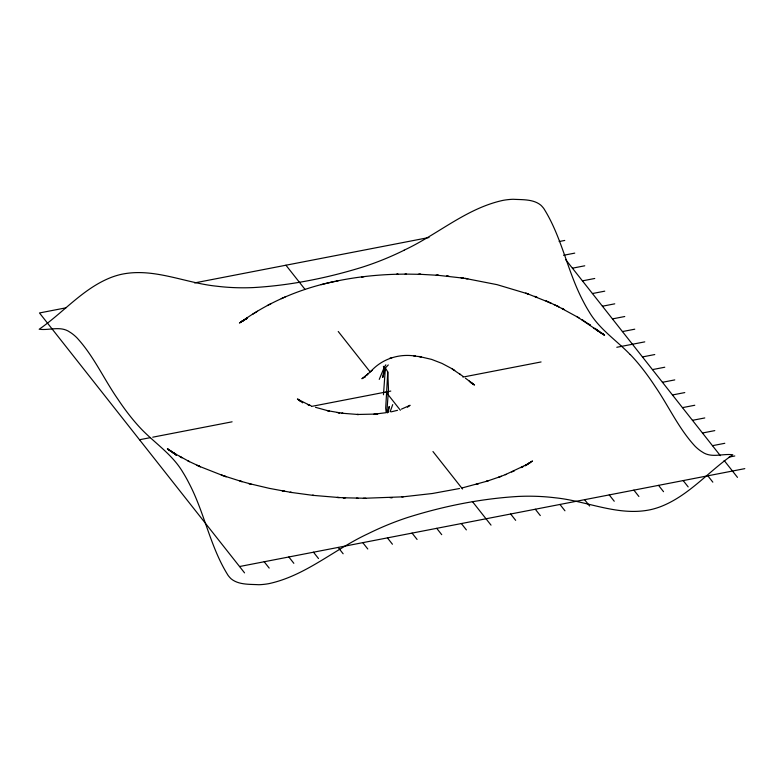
<?xml version="1.0" encoding="UTF-8"?>
<svg xmlns="http://www.w3.org/2000/svg" width="784" height="784" viewBox="0 0 784 784"><rect width="100%" height="100%" fill="white"/><g stroke="black" fill="none" stroke-linecap="round" stroke-linejoin="round"><path stroke-width="1.18" d="M383.356 366.324L385.375 367.951L387.766 371.949L385.699 408.19L386.208 412.678L373.899 414.207L377.79 413.883L376.359 413.991M383.474 394.764L385.375 367.951L388.296 364.932M386.845 412.394L388.482 389.236L387.766 371.949M385.846 364.825L384.376 367.03L382.759 377.467L385.375 367.951M388.305 412.335L389.207 406.533L387.453 412.874M379.24 379.387L384.376 367.03M390.138 411.757L392.715 404.613M368.509 373.439L366.02 375.654L372.047 370.362L370.587 371.665C381.69 359.033 398.782 353.437 415.275 356.054L413.844 355.907L421.194 356.896L418.744 356.436M367.471 374.36L361.875 378.711L365.187 376.898L364.158 377.349M407.396 407.229L410.091 405.289L401.418 409.14M241.531 321.665C269.294 301.634 301.487 288.228 334.964 281.407M242.991 320.676L240.502 322.351L244.02 319.97M530.425 462.335L526.28 465.147M245.059 319.274L247.538 317.598M525.251 465.843L526.907 464.726M240.913 322.048L239.463 323.018L243.814 320.254L241.335 321.763L242.364 321.136M531.042 461.952L532.493 460.982L528.142 463.746L530.631 462.237L529.592 462.864M252.507 314.345L257.475 311.238M242.785 320.881L246.715 318.608L244.236 320.029M529.18 463.119L525.251 465.392L527.73 463.971M245.676 319.196L247.332 318.294M526.28 464.804L505.219 474.712M267.403 305.535L271.333 303.467M520.909 467.656L523.389 466.402L522.35 466.921M404.113 250.165C437.648 234.612 466.421 208.201 503.23 200.322A71.334 56.683 -38.3 0 1 513.079 199.273C522.311 199.832 533.257 198.969 540.803 205.153A50.803 16.807 79 0 1 543.812 208.534C561.805 237.042 567.391 271.362 583.1 301.076A112.034 37.054 79 0 0 589.049 311.64C599.211 329.113 616.479 340.295 630.218 354.593M285.16 296.94L281.24 298.675M513.059 471.39L514.088 470.939L511.619 472.017M506.248 474.31L498.83 477.182L501.309 476.231M499.859 476.78L486.06 481.503L488.54 480.7M392.118 357.563L389.648 358.366M487.089 481.17L462.001 487.971M477.221 484.11L478.24 483.826L475.78 484.502M397.508 410.316L391.138 411.855M321.195 284.661C346.303 278.114 372.214 274.802 398.135 274.214L396.694 274.243L406.524 274.096M459.532 488.52L432.425 493.499L401.869 496.948M338.463 280.682L335.993 281.191M65.934 307.838L39.484 312.963L244.549 572.869M194.579 282.916L429.015 237.503M559.139 241.531L564.745 240.443M563.539 255.29L574.741 253.124M572.428 268.187L584.746 265.796M582.424 280.868L594.752 278.477M592.43 293.539L604.758 291.158M602.435 306.221L614.754 303.829M612.441 318.902L624.76 316.511M622.437 331.573L634.766 329.192M139.513 439.746L150.342 437.648M152.743 437.188L232.093 421.812M311.444 406.435L390.785 391.069M462.923 377.094L541.068 361.953M616.812 347.283L644.771 341.863M642.449 356.936L654.767 354.544M652.455 369.607L664.773 367.226M662.451 382.288L674.779 379.907M672.456 394.969L684.785 392.578M682.462 407.641L694.781 405.259M692.468 420.322L704.787 417.941M702.464 433.003L714.792 430.612M712.47 445.684L724.798 443.293M729.198 457.052L734.794 455.974M239.551 566.528L744.8 468.646M363.09 276.742L361.649 276.938L364.119 276.615M403.309 496.821L363.364 498.301M375.33 414.079L357.112 414.481L358.543 414.53L341.785 413.217L343.216 413.393L327.908 410.747L315.491 407.308M391.01 497.634L392.441 497.566L389.991 497.673M405.093 274.086L420.851 274.331L418.391 274.214M365.824 498.271L343.118 497.771L345.568 497.84M419.42 274.253L438.638 275.351L436.188 275.115M339.639 497.546L337.189 497.458L344.548 497.801M356.416 498.173L358.053 498.232M437.207 275.213L463.354 278.144L460.904 277.742M338.619 497.507L312.463 495.312L313.894 495.488L290.207 492.293L291.638 492.499L269.402 488.373L248.616 483.473L251.066 484.051M448.036 276.193L446.606 276.076L449.056 276.282M467.842 278.781L465.392 278.457L496.997 284.641L528.151 293.961L525.711 293.059M461.923 277.918L466.823 278.643M419.763 356.632L431.582 359.386L441.951 363.394L451.28 368.343L463.011 376.34M338.316 412.707L339.746 412.952L337.296 412.521M283.269 491.088L284.7 491.372L282.25 490.882M327.908 410.747L329.339 411.1L326.899 410.483M239.659 480.906L242.099 481.67L221.343 475.065L226.223 476.76L224.802 476.221M240.678 481.229L250.047 483.816M526.721 293.441L550.907 303.104L546.027 300.948L547.457 301.546M536.08 296.862L534.649 296.362L537.089 297.234M222.774 475.535L198.989 466.176L200.42 466.774L188.033 460.953L189.463 461.658L174.058 453.201L176.488 454.622M310.003 405.338L307.563 404.436L311.013 405.74M308.984 404.956L297.43 399.056L299.86 400.683L298.439 399.732M549.486 302.438L558.825 306.838L553.945 304.496M196.96 465.206L199.401 466.362L197.98 465.686M557.404 306.113L579.092 317.932M564.294 309.572L561.863 308.347L563.284 309.063M470.478 382.504L474.526 384.944L472.105 383.317L473.516 384.268M179.526 456.376L181.957 457.768L180.536 456.954M593.449 328.202L594.458 328.78M595.468 329.378L597.094 330.319M576.661 316.452L604.572 335.229L602.141 333.504M583.541 320.685L582.12 319.813L590.421 325.223L589 324.253M453.711 369.872L452.29 368.99L454.72 370.509M602.553 333.817L603.964 334.758L596.487 329.976L603.562 334.513M169.413 450.183L167.992 449.242L175.479 454.024L167.394 448.771L173.656 453.289L172.647 452.544M459.571 373.85L460.58 374.556M594.87 328.271L599.309 331.456M174.469 453.867L176.086 455.014M174.665 453.995L176.282 455.151M168.403 449.487L169.814 450.496M600.73 332.465L603.151 334.229M300.262 401.026L297.842 399.252L302.693 402.849M168.805 449.771L171.235 451.535M470.282 381.906L469.273 381.151L474.124 384.748L465.431 378.182M565.754 259.729L720.349 455.671M724.142 460.473L737.479 477.378M707.834 475.81L712.832 482.15M683.187 480.582L688.185 486.923M658.54 485.365L663.538 491.695M633.893 490.137L638.891 496.478M609.246 494.91L614.244 501.25M584.599 499.682L589.597 506.023M559.952 504.455L564.95 510.796M535.305 509.237L540.303 515.568M510.658 514.01L515.666 520.351M285.944 265.217L304.898 289.227M338.237 331.495L370.068 371.832M385.983 392L400.379 410.248M432.964 451.545L462.521 489.01M472.37 501.495L491.019 525.123M461.364 523.555L466.372 529.896M436.717 528.328L441.725 534.668M412.07 533.11L417.078 539.441M387.423 537.883L392.431 544.223M362.786 542.655L367.784 548.996M338.139 547.428L343.137 553.769M313.492 552.201L318.49 558.541M288.845 556.983L293.843 563.314M264.198 561.756L269.196 568.096M404.132 250.223A256.388 203.742 -38.3 0 1 362.051 267.256C326.869 278.095 290.413 285.405 253.624 287.561A242.04 192.335 -38.3 0 1 216.796 286.209C184.877 283.044 153.654 267.373 121.216 274.361A67.14 53.351 -38.3 0 0 111.338 277.35C83.182 288.267 63.553 312.424 39.2 329.231C49.363 330.652 60.584 325.536 69.825 332.102A118.57 39.22 79 0 1 76.881 337.757C93.629 355.877 103.753 378.829 117.737 398.968A325.046 107.516 79 0 0 142.747 430.514C156.388 444.205 172.98 455.357 182.917 472.36A112.034 37.054 79 0 1 188.866 482.924C204.565 512.638 210.151 546.958 228.144 575.466A50.803 16.807 79 0 0 231.153 578.847C238.708 585.031 249.655 584.168 258.887 584.727A71.334 56.683 -38.3 0 0 268.726 583.678C305.535 575.799 334.317 549.388 367.853 533.835A254.506 202.243 -38.3 0 1 407.435 517.548C443.372 506.199 480.68 498.673 518.332 496.439A242.04 192.335 -38.3 0 1 555.17 497.791C587.089 500.956 618.302 516.627 650.749 509.639A67.14 53.351 -38.3 0 0 660.618 506.65C688.773 495.723 708.413 471.586 732.766 454.769C722.603 453.348 711.372 458.464 702.141 451.898A118.57 39.22 79 0 1 695.075 446.243C678.709 428.583 668.752 406.249 655.218 386.532A325.448 107.653 79 0 0 630.218 354.486"/></g></svg>
